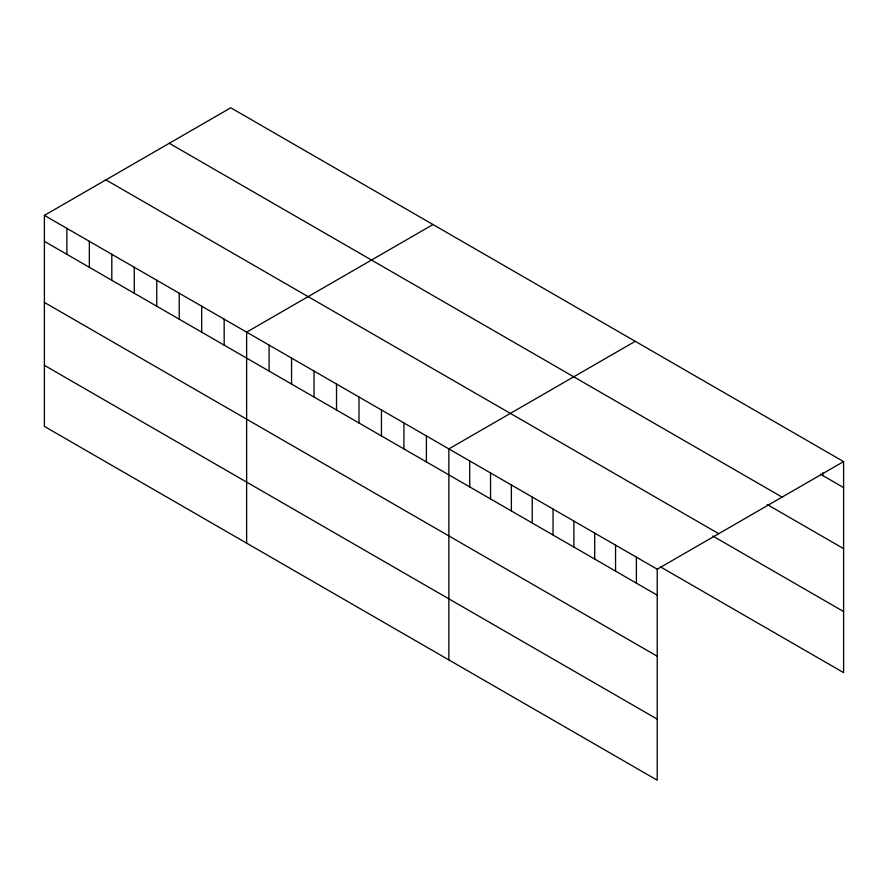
<?xml version="1.0" encoding="UTF-8"?>
<svg xmlns="http://www.w3.org/2000/svg" width="888" height="888" viewBox="0 0 888 888"><rect width="100%" height="100%" fill="white"/><g stroke="black" fill="none" stroke-linecap="round" stroke-linejoin="round"><path stroke-width="1.33" d="M44.4 215.384L657.231 569.197L657.231 780.208L44.4 426.406L44.4 215.384L230.769 107.792L843.6 461.594L843.6 672.616L660.705 567.021M433.011 224.542L246.631 332.145L246.631 543.156M635.242 341.303L448.862 448.906L448.862 659.917M657.231 569.197L843.6 461.594M820.445 474.203L843.6 487.568M169.275 143.29L782.095 497.102M767.199 504.528L843.6 548.629M105.905 179.876L718.725 533.688M712.798 536.03L843.6 611.543M44.4 241.358L657.231 595.171M44.4 302.42L657.231 656.232M44.4 365.334L657.231 719.147M822.765 472.805L822.765 475.535M636.385 557.176L636.385 583.139M615.551 545.143L615.551 571.117M594.716 533.111L594.716 559.085M573.881 521.078L573.881 547.052M553.046 509.057L553.046 535.02M532.212 497.025L532.212 522.999M511.377 484.992L511.377 510.966M490.542 472.96L490.542 498.934M469.697 460.939L469.697 486.901M426.395 435.93L426.395 461.904M403.929 422.954L403.929 448.928M381.452 409.99L381.452 435.953M358.985 397.014L358.985 422.988M336.519 384.038L336.519 410.012M314.041 371.062L314.041 397.036M291.575 358.097L291.575 384.06M269.108 345.121L269.108 371.095M224.165 319.169L224.165 345.143M201.687 306.205L201.687 332.168M179.221 293.229L179.221 319.203M156.754 280.253L156.754 306.227M134.277 267.277L134.277 293.251M111.81 254.312L111.81 280.275M89.344 241.336L89.344 267.31M66.866 228.36L66.866 254.334"/></g></svg>
